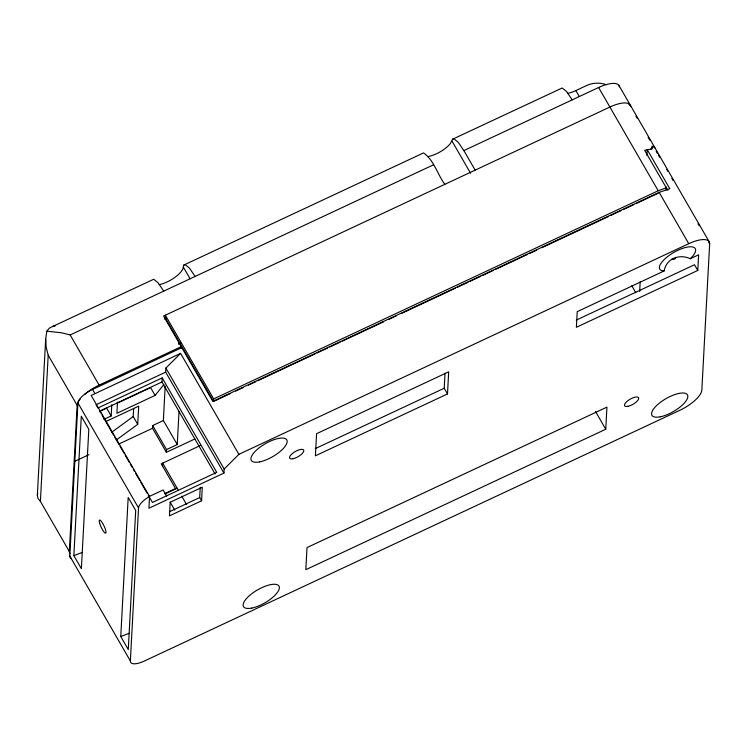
<?xml version="1.0" encoding="UTF-8"?>
<svg xmlns="http://www.w3.org/2000/svg" width="747" height="747" viewBox="0 0 747 747"><rect width="100%" height="100%" fill="white"/><g stroke="black" fill="none" stroke-linecap="round" stroke-linejoin="round"><path stroke-width="1.12" d="M180.587 353.378L91.181 395.462L149.475 496.428L148.97 508.212L223.951 473.094L224.165 469.013L165.871 368.056L180.587 353.378L238.872 454.335L224.165 469.013M708.483 241.823L709.65 243.839L701.844 390.037A24.221 8.796 -30 0 1 679.882 410.271L144.292 661.067A16.145 5.864 -30 0 1 130.37 660.955L69.816 556.067L77.903 402.941A16.145 5.864 -30 0 1 92.553 389.448L181.801 347.635L212.83 401.372L659.153 192.371L669.798 188.72L647.229 149.643L644.67 150.343L666.296 187.796L666.184 189.934M69.938 553.844A24.221 8.796 -30 0 1 69.35 551.547L40.394 501.386L38.069 498.594L37.35 495.317L45.688 338.942L46.846 331.164L49.33 328.12L53.186 326.224L153.695 279.266L158.019 282.721L163.733 291.143M40.394 501.386L48.191 355.189L46.146 347.112L45.688 338.942M69.35 551.547L77.146 405.341A24.221 8.796 -30 0 1 80.293 398.898M73.85 555.637L81.292 416.228L88.818 429.264L81.376 568.663L73.85 555.637L82.347 552.416M103.954 419.347L111.182 415.967L111.789 404.715M117.494 402.035L116.896 413.287L155.105 395.396L163.892 384.5M120.762 636.509L128.176 497.446L135.702 510.472L128.279 649.535L120.762 636.509L129.25 633.288M116.271 440.039L137.719 424.343L133.209 416.527L133.629 408.572M137.719 424.343L138.69 406.153L105.953 421.485M130.37 660.955L138.54 507.951L77.903 402.941M194.874 438.975L166.394 452.308L152.528 428.283L152.668 425.557L163.378 420.542L165.171 386.162M215.089 473.981L161.968 381.978L162.183 377.898L97.913 407.993L96.036 404.734L165.657 372.137L165.871 368.056M162.501 466.548L162.678 463.149L178.43 490.434M166.394 452.308L166.544 449.582L152.668 425.557M181.148 348.354L181.241 346.655L163.565 316.037L609.888 107.045A24.221 8.796 -30 0 1 630.739 106.363M166.544 449.582L177.254 444.568L179.028 411.364M201.587 500.807L202.306 487.212L170.176 502.255L169.448 515.86L201.587 500.807L199.701 497.549L200.243 487.352M213.539 401.456L213.679 398.907L165.348 315.206L165.218 317.755L213.539 401.456L230.431 393.548M447.5 393.94L448.676 371.838L316.569 433.708L315.393 455.81L447.5 393.94L444.213 388.244L445.016 373.117M605.761 429.236L606.938 407.134L307.008 547.579L305.831 569.681L605.761 429.236L595.518 411.494M639.665 291.442L640.179 281.722M646.921 155.423L647.229 149.643L651.58 149.185L652.99 146.44L654.998 147.906M652.187 148.653L652.318 146.337L652.99 146.44M697.782 270.442L698.632 254.792L690.275 258.714C679.462 253.644 666.268 258.499 664.12 270.956L577.216 311.648L576.385 327.289L697.782 270.442L694.495 264.746L576.264 320.108M444.838 184.332C437.406 174.396 434.1 160.194 423.512 152.92L183.809 265.064L183.276 267.193A17.732 6.443 -30 0 1 159.251 284.616M37.35 495.317L37.808 493.59M428.731 156.412A17.76 6.452 -30 0 0 450.338 143.629L452.57 139.213L562.164 87.997L566.497 91.442L572.211 99.865M650.73 149.269L652.318 146.337M690.275 258.714L692.992 255.847A20.505 7.451 -30 0 0 677.977 250.245A20.505 7.451 -30 0 0 661.571 270.554L664.12 270.956M111.761 432.224L133.209 416.527M604.883 84.243A23.913 21.682 3.2 0 0 586.376 85.625L575.666 90.658A17.76 6.452 -30 0 1 567.869 93.328M46.846 331.164L61.665 332.817L70.162 334.955L433.549 164.788M452.57 139.213L453.831 138.727L458.154 142.173L463.868 150.595L598.608 87.502A24.221 8.796 -30 0 1 619.45 86.82M164.34 318.997L166.236 318.101M178.626 343.741L180.531 342.854M178.701 344.124L180.802 343.144M84.495 394.575A24.221 8.796 -30 0 1 99.118 385.107L181.241 346.655M99.799 411.083L161.968 381.978M99.444 411.532L106.672 408.151L111.182 415.967M116.513 403.539L150.586 387.581L155.105 395.396M74.719 461.338L88.996 454.652M213.679 398.907L658.219 190.746L666.296 187.796M235.716 391.073L243.102 387.609M248.387 385.135L255.773 381.68M257.892 380.69L314.907 353.985M317.017 353.004L327.578 348.055M329.688 347.066L340.249 342.126M342.359 341.136L383.538 321.845M388.823 319.38L396.209 315.916M401.494 313.441L455.343 288.23M457.453 287.24L468.014 282.291M470.124 281.302L480.685 276.362M482.795 275.372L493.356 270.423M495.466 269.434L527.149 254.606M529.259 253.616L536.645 250.152M541.93 247.687L608.45 216.537M610.56 215.547L621.121 210.598M623.231 209.608L633.792 204.669M635.902 203.679L658.079 193.296M200.345 445.511L161.249 463.822L175.536 488.575L165.031 493.487M238.872 454.335L688.771 243.671A24.221 8.796 -30 0 1 709.65 243.839M149.409 496.419L163.135 489.985L166.628 496.036M164.919 493.963L177.16 488.23M169.644 511.63L199.701 497.549M315.271 448.62L444.213 388.244M118.932 443.97L152.528 428.283M183.809 265.064L185.069 264.578L189.393 268.033L195.107 276.455M53.186 326.224L55.175 325.972M618.899 85.373L709.062 241.542M628.507 103.301L629.637 105.252M635.968 116.205L637.116 118.203M648.088 137.205L649.815 140.203M656.174 151.211L657.332 153.219M658.499 155.236L659.657 157.244M666.632 169.326L667.799 171.343M671.861 178.393L673.028 180.41M698.025 223.698L699.183 225.715M665.801 186.61L667.949 190.336M598.608 87.502L658.219 190.746M659.153 192.371L688.771 243.671M575.853 90.555L579.233 96.419M631.803 285.793L635.828 292.759M463.868 150.595L475.148 170.129M452.047 141.164L470.563 173.229M165.657 372.137L223.951 473.094M162.183 377.898L216.714 472.347L152.444 502.442L148.382 495.41M163.378 420.542L177.254 444.568M181.754 496.185L186.601 504.58M170.12 502.087L174.779 510.145M70.162 334.955L99.118 385.107M92.553 389.448L94.888 393.501M99.65 411.009L100.817 413.016M101.975 415.024L113.572 435.118M114.739 437.135L118.792 444.166M119.959 446.174L124.021 453.205M125.179 455.222L129.24 462.253M130.398 464.26L132.135 467.277M133.302 469.284L134.46 471.292M135.618 473.309L139.68 480.34M140.838 482.347L147.224 493.403M48.191 355.189L77.146 405.341M183.304 267.006L190.065 278.743M71.544 558.579A16.145 5.864 -30 0 1 69.816 556.067M138.54 507.951A16.145 5.864 -30 0 1 149.475 496.428M675.531 257.351A28.255 6.06 64.9 0 1 672.141 258.714M99.603 523.077A7.265 1.559 64.9 0 0 105.467 533.227A7.265 1.559 64.9 0 0 102.787 523.563A7.265 1.559 64.9 0 0 99.603 523.077M251.767 608.086A20.505 7.451 -30 0 0 279.378 587.87A20.505 7.451 -30 0 0 252.57 593.127A20.505 7.451 -30 0 0 251.767 608.086M660.245 416.817A20.505 7.451 -30 0 0 687.847 396.592A20.505 7.451 -30 0 0 661.039 401.858A20.505 7.451 -30 0 0 660.245 416.817M259.573 461.889A20.505 7.451 -30 0 0 287.175 441.664A20.505 7.451 -30 0 0 260.367 446.93A20.505 7.451 -30 0 0 259.573 461.889M292.955 458.742A8.077 2.932 -30 0 0 303.824 450.777A8.077 2.932 -30 0 0 293.263 452.85A8.077 2.932 -30 0 0 292.955 458.742M627.872 406.34A8.077 2.932 -30 0 0 638.741 398.375A8.077 2.932 -30 0 0 628.18 400.448A8.077 2.932 -30 0 0 627.872 406.34"/></g></svg>
